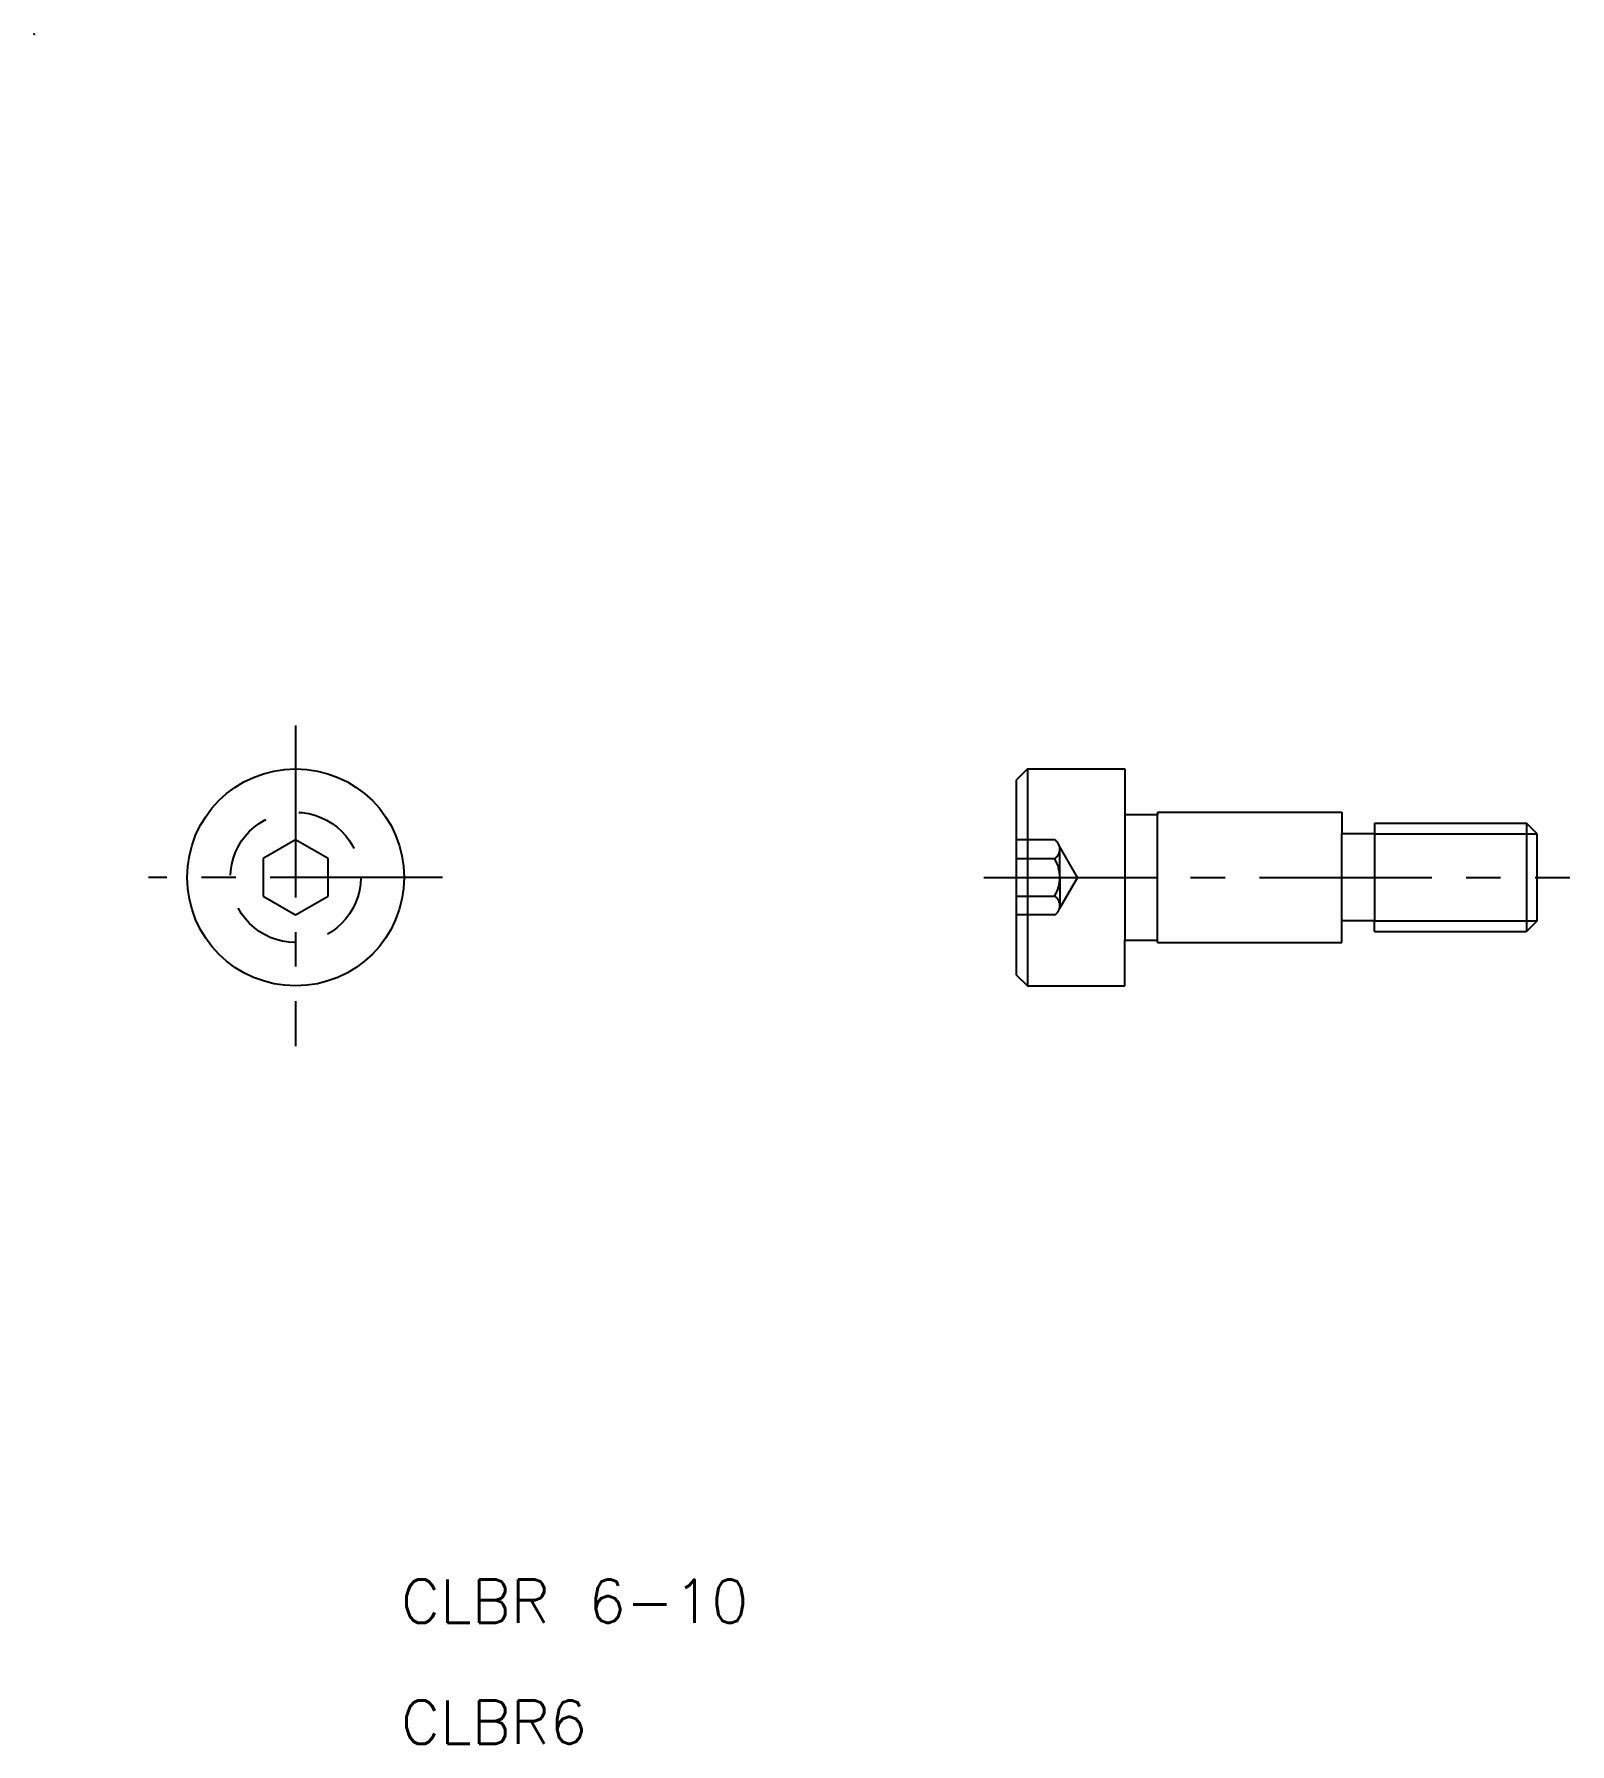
# Model space of a CAD drawing. Extents: x 0 to 70.8, y -78.8 to 0.
import ezdxf

# ---------------------------------------------------------------- set-up
doc = ezdxf.new("R2010")
doc.units = 0
doc.header["$LTSCALE"] = 0.25
doc.linetypes.add('CENTER', pattern=[50.8, 31.75, -6.35, 6.35, -6.35])
doc.linetypes.add('DASHED', pattern=[19.05, 12.7, -6.35])
doc.layers.get('0').update_dxf_attribs({"linetype": 'CONTINUOUS'})
doc.layers.add('CENTER', color=1, linetype='CENTER')
doc.styles.get("Standard").update_dxf_attribs({"font": 'txt.shx'})

msp = doc.modelspace()

# ---------------------------------------------------------------- linework, layer by layer
for p, q in [((45.77, -33.846), (45.27, -34.346)), ((45.77, -33.846), (45.77, -43.846)), ((45.77, -33.846), (50.27, -33.846)), ((50.27, -33.846), (50.27, -35.946)), ((45.27, -43.346), (45.27, -34.346)), ((50.27, -35.946), (50.27, -41.746)), ((50.27, -35.946), (51.77, -35.946)), ((51.77, -35.846), (60.27, -35.846)), ((51.77, -35.846), (51.77, -35.946)), ((51.77, -41.746), (51.77, -35.946)), ((60.27, -35.846), (60.27, -36.846)), ((60.27, -40.846), (60.27, -36.846)), ((61.77, -36.846), (60.27, -36.846)), ((61.77, -36.346), (68.77, -36.346)), ((61.77, -36.346), (61.77, -36.846)), ((61.77, -36.846), (61.77, -40.846)), ((68.77, -36.346), (68.77, -41.346)), ((69.27, -36.846), (68.77, -36.346)), ((69.27, -40.846), (69.27, -36.846)), ((12.049, -37.114), (10.549, -37.98)), ((13.549, -37.98), (12.049, -37.114)), ((10.549, -37.98), (10.549, -39.712)), ((13.549, -39.712), (13.549, -37.98)), ((10.549, -39.712), (12.049, -40.578)), ((12.049, -40.578), (13.549, -39.712)), ((61.77, -40.846), (60.27, -40.846)), ((60.27, -41.846), (60.27, -40.846)), ((61.77, -41.346), (61.77, -40.846)), ((69.27, -40.846), (68.77, -41.346)), ((61.77, -41.346), (68.77, -41.346)), ((50.27, -43.846), (50.27, -41.746)), ((50.27, -41.746), (51.77, -41.746)), ((51.77, -41.846), (51.77, -41.746)), ((51.77, -41.846), (60.27, -41.846)), ((45.27, -43.346), (45.77, -43.846)), ((45.77, -43.846), (50.27, -43.846))]:
    msp.add_line(p, q)
at = {"color": 3}
for p, q in [((61.77, -36.846), (69.27, -36.846)), ((61.77, -40.846), (69.27, -40.846))]:
    msp.add_line(p, q, dxfattribs=at)
at = {"color": 3, "linetype": 'DASHED'}
for p, q in [((47.023, -37.114), (45.27, -37.114)), ((48.079, -38.846), (47.252, -37.414)), ((47.27, -38.846), (47.27, -37.547)), ((45.27, -37.98), (47.023, -37.98)), ((48.079, -38.846), (47.252, -40.278)), ((47.27, -38.846), (47.27, -40.145)), ((45.27, -39.712), (47.023, -39.712)), ((47.023, -40.578), (45.27, -40.578))]:
    msp.add_line(p, q, dxfattribs=at)
msp.add_circle((12.049, -38.846), 5)
msp.add_circle((12.049, -38.846), 3, dxfattribs=at)
for centre, radius, start, end in [((46.766, -37.547), 0.504, 300.69478, 59.30522), ((45.625, -38.846), 1.644, 328.2223, 31.7777), ((46.766, -40.145), 0.504, 300.69478, 59.30522)]:
    msp.add_arc(centre, radius, start, end, dxfattribs=at)
msp.add_point((0, 0))
at = {"layer": 'CENTER', "color": 1, "linetype": 'CENTER'}
for p, q in [((12.049, -31.843), (12.049, -46.624)), ((18.817, -38.846), (5.275, -38.846)), ((43.77, -38.846), (70.77, -38.846))]:
    msp.add_line(p, q, dxfattribs=at)

# ---------------------------------------------------------------- texts
for s, p in [('CLBR 6-10', (16.903, -73.197)), ('CLBR6', (16.903, -78.765))]:
    msp.add_text(s, height=2).set_placement(p)

doc.saveas('drawing.dxf')
